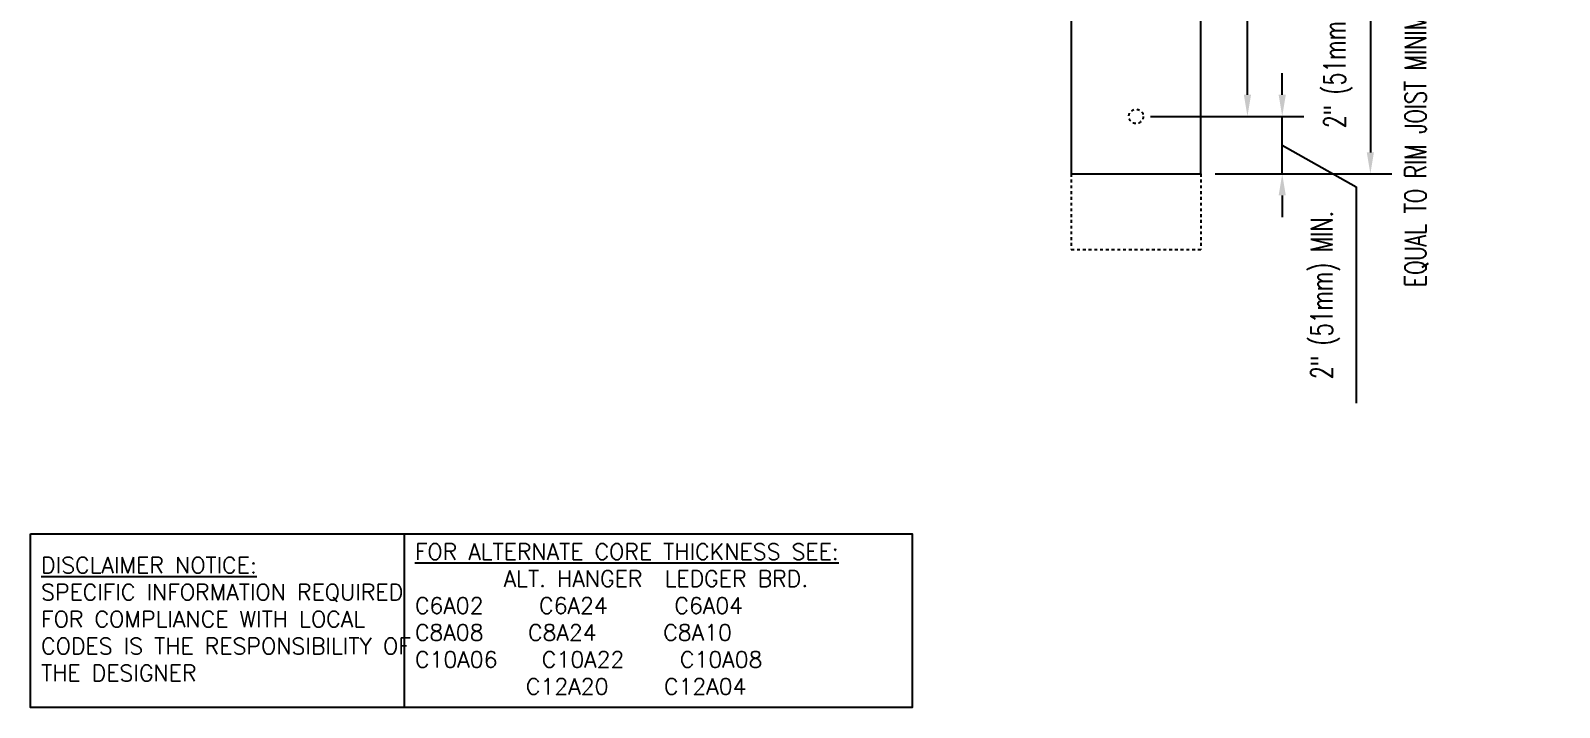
# Model space of a CAD drawing. Header units: inches. Extents: x 109 to 220, y 86 to 157.
# Drawn here: x 167.4 to 220.5, y 86.3 to 109.9 of the extents above; entities that cross this region are included whole.
import ezdxf

# ---------------------------------------------------------------- set-up
doc = ezdxf.new("R2010")
doc.units = ezdxf.units.IN
doc.header["$LTSCALE"] = 0.5
doc.header["$MEASUREMENT"] = 0
doc.header["$PDMODE"] = 3
doc.header["$PDSIZE"] = 0.0625
doc.linetypes.add('HIDDEN2', pattern=[0.1875, 0.125, -0.0625])
doc.layers.add('LINE9', color=9, linetype='Continuous')
doc.layers.add('TEXT', color=4, linetype='Continuous')
doc.styles.add('DIM', font='romans.shx', dxfattribs={"width": 0.7})
doc.styles.get("Standard").update_dxf_attribs({"font": 'romans.shx', "height": 0.75})
doc.dimstyles.new('ext_8', dxfattribs={"dimscale": 8, "dimtxt": 0.09375, "dimasz": 0.09375, "dimexe": 0.09375, "dimexo": 0.0625, "dimgap": 0.0625, "dimtad": 1, "dimdec": 3, "dimzin": 3, "dimdsep": 46, "dimlunit": 4, "dimtxsty": 'DIM', "dimcen": 0.09, "dimdle": 0.09375, "dimclrt": 4, "dimadec": 0, "dimazin": 0, "dimtfac": 1, "dimtdec": 3, "dimtmove": 2, "dimatfit": 3, "dimfxl": 0.09375, "dimfrac": 2, "dimtolj": 1, "dimtzin": 0, "dimarcsym": 0})

# ---------------------------------------------------------------- blocks, each defined once
blk = doc.blocks.new('*D2')
at = {"layer": 'Defpoints', "color": 0, "transparency": 16777216}
for p in [(208.033, 114.147), (208.033, 104.897), (213.926, 104.897)]:
    blk.add_point(p, dxfattribs=at)
at = {"layer": 'TEXT', "color": 0, "lineweight": -2, "transparency": 16777216}
for p, q in [((208.533, 114.147), (214.676, 114.147)), ((213.926, 113.397), (213.926, 105.647)), ((208.533, 104.897), (214.676, 104.897))]:
    blk.add_line(p, q, dxfattribs=at)
at = {"layer": 'TEXT', "color": 0, "transparency": 16777216}
for points in [[(213.801, 113.397), (214.051, 113.397), (213.926, 114.147)], [(213.801, 105.647), (214.051, 105.647), (213.926, 104.897)]]:
    blk.add_solid(points, dxfattribs=at)
at = {"layer": 'TEXT', "color": 4, "transparency": 16777216, "insert": (215.621, 109.522), "char_height": 0.75, "attachment_point": 5, "rotation": 90, "style": 'DIM'}
blk.add_mtext('\\A1;EQUAL TO RIM JOIST MINIMUM 7 1/2" (191mm) ', dxfattribs=at)
blk = doc.blocks.new('*D3')
at = {"layer": 'Defpoints', "color": 0, "transparency": 16777216}
for p in [(205.783, 106.897), (210.863, 106.897), (208.033, 104.897)]:
    blk.add_point(p, dxfattribs=at)
at = {"layer": 'TEXT', "color": 0, "lineweight": -2, "transparency": 16777216}
for p, q in [((210.863, 107.647), (210.863, 108.397)), ((206.283, 106.897), (211.613, 106.897)), ((210.863, 104.897), (210.863, 106.897)), ((210.863, 104.897), (210.863, 106.897)), ((210.863, 105.897), (213.433, 104.453)), ((208.533, 104.897), (211.613, 104.897)), ((213.433, 104.453), (213.433, 96.928)), ((210.863, 104.147), (210.863, 103.397))]:
    blk.add_line(p, q, dxfattribs=at)
at = {"layer": 'TEXT', "color": 0, "transparency": 16777216}
for points in [[(210.738, 107.647), (210.988, 107.647), (210.863, 106.897)], [(210.738, 104.147), (210.988, 104.147), (210.863, 104.897)]]:
    blk.add_solid(points, dxfattribs=at)
at = {"layer": 'TEXT', "color": 4, "transparency": 16777216, "insert": (212.362, 100.69), "char_height": 0.75, "attachment_point": 5, "rotation": 90, "style": 'DIM'}
blk.add_mtext('\\A1;2" (51mm) MIN.', dxfattribs=at)
blk = doc.blocks.new('*D4')
at = {"layer": 'Defpoints', "color": 0, "transparency": 16777216}
for p in [(205.783, 112.147), (209.654, 112.147), (205.783, 106.897)]:
    blk.add_point(p, dxfattribs=at)
at = {"layer": 'TEXT', "color": 0, "lineweight": -2, "transparency": 16777216}
for p, q in [((206.283, 112.147), (210.404, 112.147)), ((209.654, 107.647), (209.654, 111.397)), ((206.283, 106.897), (210.404, 106.897))]:
    blk.add_line(p, q, dxfattribs=at)
at = {"layer": 'TEXT', "color": 0, "transparency": 16777216}
for points in [[(209.529, 111.397), (209.779, 111.397), (209.654, 112.147)], [(209.529, 107.647), (209.779, 107.647), (209.654, 106.897)]]:
    blk.add_solid(points, dxfattribs=at)
at = {"layer": 'TEXT', "color": 4, "transparency": 16777216, "insert": (212.808, 109.412), "char_height": 0.75, "attachment_point": 5, "rotation": 90, "style": 'DIM'}
blk.add_mtext('\\A1;2" (51mm) MIN.', dxfattribs=at)

msp = doc.modelspace()

# ---------------------------------------------------------------- linework, layer by layer
at = {"layer": 'LINE9'}
for p, q in [((203.5329, 114.1471), (203.5329, 104.8971)), ((208.0329, 104.8971), (208.0329, 114.1471)), ((203.5329, 104.8971), (208.0329, 104.8971))]:
    msp.add_line(p, q, dxfattribs=at)
at = {"layer": 'LINE9', "linetype": 'HIDDEN2'}
for p, q in [((203.5329, 104.8971), (203.5329, 102.2721)), ((208.0329, 104.8971), (208.0329, 102.2721)), ((203.5329, 102.2721), (208.0329, 102.2721))]:
    msp.add_line(p, q, dxfattribs=at)
msp.add_circle((205.7829, 106.8971), 0.25, dxfattribs=at)
at = {"layer": 'TEXT'}
msp.add_lwpolyline([(167.3604, 92.3836), (180.3439, 92.3836), (180.3439, 86.3456), (167.3604, 86.3456)], close=True, dxfattribs=at)
msp.add_lwpolyline([(180.3439, 92.3836), (198.0044, 92.3836), (198.0044, 86.3456), (180.3439, 86.3456)], dxfattribs=at)

# ---------------------------------------------------------------- texts
at = {"layer": 'TEXT', "char_height": 0.5625, "attachment_point": 4}
for s, insert, width in [('{\\LFOR ALTERNATE CORE THICKNESS SEE:\\P}        ALT. HANGER  LEDGER BRD.\\PC6A02     C6A24      C6A04     \\PC8A08    C8A24      C8A10\\PC10A06    C10A22     C10A08\\P          C12A20     C12A04', (180.7193, 89.4175), 23.332952), ('{\\LDISCLAIMER NOTICE:}\\PSPECIFIC INFORMATION REQUIRED FOR COMPLIANCE WITH LOCAL CODES IS THE RESPONSIBILITY OF THE DESIGNER', (167.7273, 89.4175), 14.00235)]:
    msp.add_mtext(s, dxfattribs=dict(at, insert=insert, width=width))

# ---------------------------------------------------------------- dimensions: what is measured, and where the dimension line sits
at = {"layer": 'TEXT'}
dim = msp.add_linear_dim(base=(213.9263, 104.8971), p1=(208.0329, 114.1471), p2=(208.0329, 104.8971), angle=90, text='EQUAL TO RIM JOIST MINIMUM 7 1/2" (191mm) ', dimstyle='ext_8', dxfattribs=at)
dim.commit()
dim.dimension.update_dxf_attribs({"geometry": '*D2', "text_midpoint": (215.6214, 109.5221), "dimtype": 160})
for base, p1, p2, override, picture, middle in [((209.6542, 112.1471), (205.7829, 106.8971), (205.7829, 112.1471), {"dimtmove": 2}, '*D4', (212.8078, 109.4122)), ((210.8626, 106.8971), (208.0329, 104.8971), (205.7829, 106.8971), {"dimtmove": 1}, '*D3', (213.4333, 103.9527))]:
    dim = msp.add_linear_dim(base=base, p1=p1, p2=p2, angle=90, text='2" (51mm) MIN.', dimstyle='ext_8', override=override, dxfattribs=at)
    dim.commit()
    dim.dimension.update_dxf_attribs({"geometry": picture, "text_midpoint": middle, "dimtype": 160})

doc.saveas('drawing.dxf')
